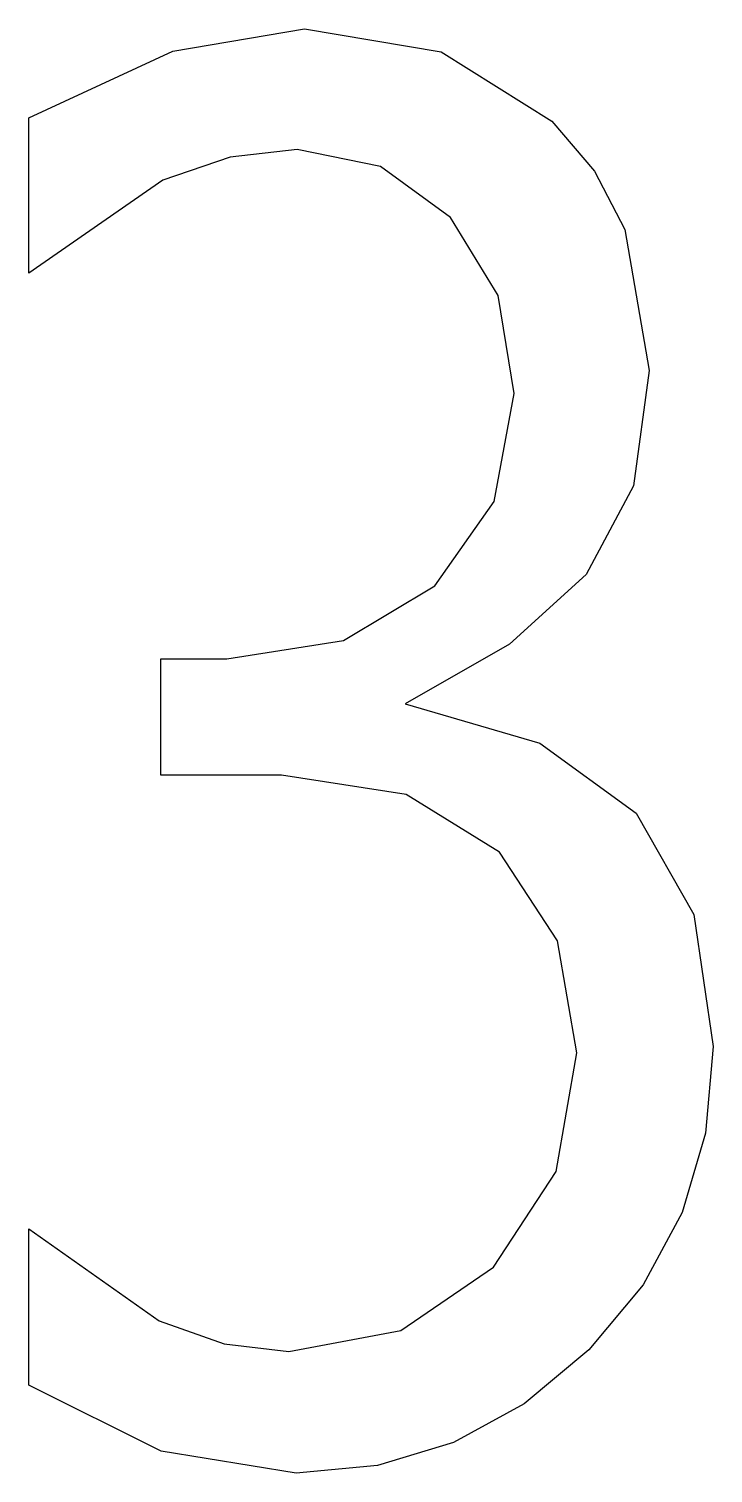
# Model space of a CAD drawing. Header units: metres. Extents: x -46 to 46, y 0 to 196.
import ezdxf

# ---------------------------------------------------------------- set-up
doc = ezdxf.new("R2010")
doc.units = ezdxf.units.M

msp = doc.modelspace()

# ---------------------------------------------------------------- linework, layer by layer
at = {"layer": 'COMPONENT0'}
for p, q in [((-26.88, 192.74), (-9.02, 195.76)), ((-9.02, 195.76), (9.52, 192.63)), ((-46.38, 183.68), (-26.88, 192.74)), ((9.52, 192.63), (24.51, 183.26)), ((-46.38, 162.66), (-46.38, 183.68)), ((24.51, 183.26), (30.29, 176.45)), ((-19.11, 178.37), (-28.2, 175.23)), ((-10.02, 179.42), (-19.11, 178.37)), ((1.3, 177.11), (-10.02, 179.42)), ((10.8, 170.19), (1.3, 177.11)), ((30.29, 176.45), (34.41, 168.55)), ((-28.2, 175.23), (-46.38, 162.66)), ((17.24, 159.6), (10.8, 170.19)), ((34.41, 168.55), (37.72, 149.45)), ((19.39, 146.32), (17.24, 159.6)), ((37.72, 149.45), (35.59, 133.8)), ((16.71, 131.71), (19.39, 146.32)), ((35.59, 133.8), (29.19, 121.81)), ((8.67, 120.25), (16.71, 131.71)), ((29.19, 121.81), (18.79, 112.35)), ((-3.75, 112.85), (8.67, 120.25)), ((-19.53, 110.38), (-3.75, 112.85)), ((18.79, 112.35), (4.62, 104.27)), ((-28.48, 94.61), (-28.48, 110.38)), ((-28.48, 110.38), (-19.53, 110.38)), ((4.62, 104.27), (22.89, 98.93)), ((22.89, 98.93), (35.94, 89.43)), ((-12.15, 94.61), (-28.48, 94.61)), ((4.76, 92), (-12.15, 94.61)), ((17.4, 84.17), (4.76, 92)), ((35.94, 89.43), (43.77, 75.73)), ((25.29, 72.15), (17.4, 84.17)), ((43.77, 75.73), (46.38, 57.82)), ((27.91, 56.97), (25.29, 72.15)), ((25.09, 40.89), (27.91, 56.97)), ((46.38, 57.82), (45.33, 46.08)), ((45.33, 46.08), (42.17, 35.32)), ((16.62, 27.91), (25.09, 40.89)), ((42.17, 35.32), (36.91, 25.52)), ((-46.38, 33.1), (-28.7, 20.63)), ((-46.38, 11.93), (-46.38, 33.1)), ((4.03, 19.34), (16.62, 27.91)), ((36.91, 25.52), (29.55, 16.69)), ((-28.7, 20.63), (-19.91, 17.52)), ((-11.15, 16.48), (4.03, 19.34)), ((-19.91, 17.52), (-11.15, 16.48)), ((29.55, 16.69), (20.75, 9.39)), ((-28.45, 2.98), (-46.38, 11.93)), ((20.75, 9.39), (11.2, 4.17)), ((11.2, 4.17), (0.9, 1.04)), ((-10.16, 0), (-28.45, 2.98)), ((0.9, 1.04), (-10.16, 0))]:
    msp.add_line(p, q, dxfattribs=at)

doc.saveas('drawing.dxf')
